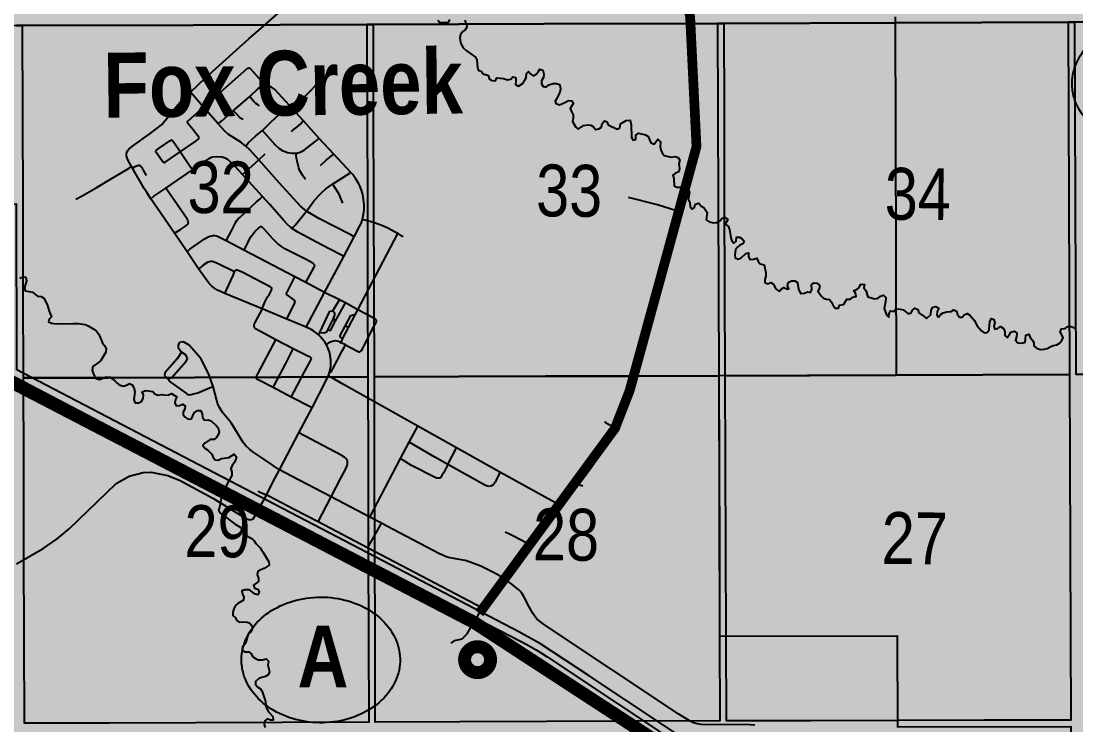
# Model space of a CAD drawing. Extents: x 513823 to 521440, y 6029490 to 6033352.
# Drawn here: x 518633 to 518795.4, y 6030094.5 to 6030203 of the extents above; entities that cross this region are included whole.
import ezdxf
from ezdxf.enums import TextEntityAlignment as Align

# ---------------------------------------------------------------- set-up
doc = ezdxf.new("R2010")
doc.units = 0
doc.header["$LTSCALE"] = 5
doc.linetypes.add('DASHED2', pattern=[9.525, 6.35, -3.175])
for name, color, linetype, true_color in [('4', 7, 'Continuous', 0x8c8c8c), ('ROUTE-MAP-BACKGROUND-H', 7, 'Continuous', 0xf0ebff), ('Sections', 7, 'Continuous', 0x13f661)]:
    doc.layers.add(name, color=color, linetype=linetype, true_color=true_color)
for name, color, linetype in [('8', 3, 'Continuous'), ('AS-TOWN-H', 254, 'Continuous'), ('CG-NOTES', 7, 'Continuous'), ('P-PROPOSED', 10, 'Continuous'), ('RoadSeg', 57, 'DASHED2'), ('ROUTE-MAP-HWY', 2, 'Continuous'), ('T-WATER', 160, 'Continuous'), ('Townships', 57, 'Continuous')]:
    doc.layers.add(name, color=color, linetype=linetype)
doc.styles.add('120', font='ARIALN.TTF', dxfattribs={"height": 13})
doc.styles.add('80', font='ARIALN.TTF', dxfattribs={"height": 10})
doc.styles.add('BOLD', font='ARIALNB.TTF')

# ---------------------------------------------------------------- blocks, each defined once
blk = doc.blocks.new('AA')
at = {"const_width": 4}
blk.add_lwpolyline([(-1, 0, 1), (1, 0, 1)], format="xyb", close=True, dxfattribs=at)
blk.add_circle((0, 0), 2)
blk = doc.blocks.new('Route_Letters')
h = blk.add_hatch(color=255)
h.dxf.hatch_style = 1
edge = h.paths.add_edge_path()
edge.add_ellipse((-0.12, 0.46), major_axis=(-11.97, 0), ratio=0.789318, start_angle=0, end_angle=360)
at = {"color": 5}
blk.add_open_spline([(-12.34, 0.46), (-12.34, -0.25), (-12.24, -0.97), (-11.72, -2.79), (-11.14, -3.88), (-9.56, -5.81), (-8.54, -6.66), (-6.22, -8.02), (-4.9, -8.54), (-2.12, -9.17), (-0.66, -9.3), (2.22, -9.13), (3.64, -8.84), (6.27, -7.89), (7.48, -7.22), (9.54, -5.6), (10.38, -4.64), (11.6, -2.54), (11.97, -1.4), (12.18, 0.91), (12.02, 2.08), (11.2, 4.3), (10.54, 5.35), (8.8, 7.2), (7.72, 7.99), (5.29, 9.24), (3.93, 9.68), (1.11, 10.18), (-0.35, 10.23), (-3.22, 9.91), (-4.61, 9.55), (-7.16, 8.47), (-8.32, 7.75), (-10.24, 6.02), (-11, 5.02), (-12.05, 2.86), (-12.32, 1.7), (-12.34, 0.52), (-12.34, 0.49), (-12.34, 0.46)], degree=3, knots=[0, 0, 0, 0, 0.219529, 0.219529, 0.575727, 0.575727, 0.931924, 0.931924, 1.288121, 1.288121, 1.644318, 1.644318, 2.000515, 2.000515, 2.356712, 2.356712, 2.712909, 2.712909, 3.069107, 3.069107, 3.425304, 3.425304, 3.781501, 3.781501, 4.137698, 4.137698, 4.493895, 4.493895, 4.850092, 4.850092, 5.20629, 5.20629, 5.562487, 5.562487, 5.918684, 5.918684, 6.274881, 6.274881, 6.283185, 6.283185, 6.283185, 6.283185], dxfattribs=at)
at = {"color": 14, "style": 'BOLD'}
blk.add_attdef('A', text='', height=9.5, dxfattribs=at).set_placement((0.22, 0.98), align=Align.MIDDLE)

msp = doc.modelspace()

# ---------------------------------------------------------------- hatches: boundary and pattern name
at = {"layer": 'AS-TOWN-H'}
h = msp.add_hatch(color=50, dxfattribs=at)
h.dxf.hatch_style = 1
h.paths.add_polyline_path([(518610.249, 6030229.909), (518719.142, 6030230.223), (518719.09, 6030256.981), (518745.952, 6030257.101), (518746.126, 6030203.655), (518767.587, 6030203.628), (518767.771, 6030148.39), (518740.429, 6030148.306), (518740.572, 6030108.145), (518767.918, 6030108.245), (518767.969, 6030094.177), (518794.658, 6030094.239), (518794.798, 6030054.07), (518794.801, 6030052.693), (518720.491, 6030102.076), (518713.012, 6030107), (518709.629, 6030108.855), (518703.935, 6030111.828), (518633.344, 6030148.706), (518632.338, 6030149.231), (518632.31, 6030174.738), (518605.637, 6030174.653), (518605.574, 6030202.189), (518610.314, 6030202.2)])
at = {"layer": 'ROUTE-MAP-BACKGROUND-H'}
h = msp.add_hatch(color=256, dxfattribs=at)
h.dxf.hatch_style = 1
h.paths.add_polyline_path([(519556.633, 6029881.078), (518576.608, 6029875.664), (518575.923, 6030199.848), (518525.91, 6030199.804), (518524.729, 6030852.267), (519506.704, 6030857.03), (519512.062, 6030209.867), (519553.826, 6030210.196)])

# ---------------------------------------------------------------- linework, layer by layer
at = {"layer": '4', "flags": 128}
msp.add_lwpolyline([(518767.587, 6030203.628), (518767.771, 6030148.39), (518740.429, 6030148.306), (518740.572, 6030108.145), (518767.918, 6030108.245), (518767.969, 6030094.177), (518794.658, 6030094.239), (518794.798, 6030054.07), (518794.801, 6030052.693), (518720.491, 6030102.076), (518713.012, 6030107), (518709.629, 6030108.855), (518703.935, 6030111.828), (518633.344, 6030148.706), (518632.338, 6030149.231), (518632.31, 6030174.738), (518605.637, 6030174.653), (518605.574, 6030202.189), (518610.314, 6030202.2), (518610.249, 6030229.909)], dxfattribs=at)
at = {"layer": 'P-PROPOSED', "color": 90, "const_width": 1.499, "flags": 128}
msp.add_lwpolyline([(518841.825, 6030219.727), (518840.908, 6030220.5), (518826.184, 6030202.953), (518824.114, 6030204.096), (518823.249, 6030204.116), (518814.145, 6030207.022), (518809.819, 6030207.441), (518802.973, 6030206.731), (518790.169, 6030212.461), (518783.074, 6030213.536), (518780.842, 6030215.056), (518779.16, 6030217.126), (518778.216, 6030219.662), (518777.698, 6030222.96), (518777.667, 6030227.456), (518776.695, 6030230.528), (518775.03, 6030233.451), (518731.267, 6030227.752), (518736.031, 6030203.57), (518737.008, 6030183.617), (518726.724, 6030146.042), (518724.461, 6030140.211), (518703.567, 6030111.692)], dxfattribs=at)
at = {"layer": 'RoadSeg'}
for p, q in [((518669.922, 6030201.808), (518677.197, 6030208.273)), ((518661.119, 6030189.708), (518659.089, 6030192.039)), ((518665.675, 6030189.126), (518668.208, 6030191.363)), ((518663.365, 6030187.135), (518661.119, 6030189.708)), ((518676.464, 6030187.638), (518674.36, 6030189.956)), ((518678.922, 6030184.878), (518676.464, 6030187.638)), ((518681.183, 6030182.466), (518678.922, 6030184.878)), ((518733.938, 6030173.708), (518736.569, 6030183.732)), ((518737.468, 6030183.432), (518736.569, 6030183.732)), ((518667.09, 6030179.314), (518669.594, 6030181.59)), ((518669.594, 6030181.59), (518670.607, 6030182.521)), ((518683.767, 6030179.656), (518681.183, 6030182.466)), ((518650.156, 6030180.286), (518650.003, 6030180.561)), ((518655.297, 6030177.231), (518659.388, 6030180.068)), ((518670.195, 6030175.924), (518667.09, 6030179.314)), ((518680.951, 6030177.857), (518683.767, 6030179.656)), ((518575.965, 6030176.241), (518669.473, 6030127.379)), ((518652.979, 6030175.586), (518652.368, 6030176.556)), ((518656.619, 6030170.279), (518652.979, 6030175.586)), ((518658.583, 6030167.394), (518656.619, 6030170.279)), ((518684.864, 6030158.47), (518691.009, 6030170.214)), ((518667.308, 6030167.648), (518664.601, 6030169.077)), ((518682.703, 6030166.673), (518684.286, 6030169.698)), ((518660.341, 6030164.8), (518658.583, 6030167.394)), ((518675.18, 6030163.542), (518667.308, 6030167.648)), ((518679.739, 6030161.114), (518682.703, 6030166.673)), ((518673.801, 6030160.889), (518675.18, 6030163.542)), ((518676.831, 6030162.653), (518675.18, 6030163.542)), ((518679.739, 6030161.114), (518676.831, 6030162.653)), ((518670.144, 6030158.644), (518664.4, 6030160.967)), ((518682.027, 6030160.015), (518679.739, 6030161.114)), ((518673.95, 6030157.041), (518675.199, 6030159.657)), ((518681.027, 6030158.291), (518682.027, 6030160.015)), ((518681.393, 6030156.66), (518682.964, 6030159.533)), ((518682.964, 6030159.533), (518682.027, 6030160.015)), ((518684.864, 6030158.47), (518682.964, 6030159.533)), ((518673.95, 6030157.041), (518670.144, 6030158.644)), ((518683.422, 6030155.72), (518684.511, 6030157.781)), ((518684.511, 6030157.781), (518684.864, 6030158.47)), ((518676.924, 6030155.774), (518673.95, 6030157.041)), ((518680.254, 6030155.374), (518681.093, 6030157.126)), ((518681.393, 6030156.66), (518681.093, 6030157.126)), ((518682.52, 6030154.004), (518683.422, 6030155.72)), ((518683.422, 6030155.72), (518682.925, 6030155.96)), ((518678.768, 6030154.661), (518679.029, 6030154.995)), ((518674.925, 6030152.473), (518672.248, 6030153.855)), ((518682.953, 6030153.055), (518682.318, 6030153.402)), ((518680.35, 6030148.36), (518680.498, 6030148.813)), ((518674.594, 6030145.027), (518671.816, 6030146.497)), ((518677.808, 6030143.376), (518674.594, 6030145.027)), ((518675.795, 6030139.532), (518677.808, 6030143.376)), ((518672.811, 6030133.828), (518675.795, 6030139.532)), ((518692.781, 6030138.068), (518694.12, 6030140.528)), ((518700.036, 6030137.2), (518694.12, 6030140.528)), ((518691.443, 6030135.543), (518692.781, 6030138.068)), ((518698.712, 6030134.65), (518700.036, 6030137.2)), ((518706.75, 6030133.471), (518700.036, 6030137.2)), ((518672.811, 6030133.828), (518670.365, 6030135.441)), ((518686.732, 6030126.504), (518691.443, 6030135.543)), ((518716.236, 6030128.2), (518706.75, 6030133.471)), ((518670.483, 6030129.324), (518670.78, 6030129.901)), ((518678.75, 6030125.781), (518680.75, 6030129.629)), ((518686.732, 6030126.504), (518680.75, 6030129.629)), ((518669.473, 6030127.379), (518669.873, 6030128.294)), ((518669.873, 6030128.294), (518703.154, 6030110.902)), ((518711.469, 6030122.051), (518716.236, 6030128.2)), ((518688.49, 6030125.581), (518686.732, 6030126.504)), ((518686.365, 6030121.78), (518678.75, 6030125.781)), ((518704.031, 6030112.479), (518686.365, 6030121.78)), ((518710.137, 6030120.349), (518711.469, 6030122.051)), ((518707.476, 6030116.953), (518710.137, 6030120.349)), ((518703.154, 6030110.902), (518703.703, 6030111.951)), ((518703.703, 6030111.951), (518704.031, 6030112.479)), ((518702.306, 6030109.623), (518703.154, 6030110.902)), ((518701.705, 6030108.543), (518702.306, 6030109.623))]:
    msp.add_line(p, q, dxfattribs=at)
for points in [[(518659.089, 6030192.039), (518661.391, 6030194.224), (518666.115, 6030198.479), (518668.122, 6030200.288), (518669.922, 6030201.808)], [(518661.119, 6030189.708), (518667.769, 6030195.587), (518667.941, 6030195.689), (518668.089, 6030195.726)], [(518670.49, 6030193.293), (518670.048, 6030193.708), (518668.423, 6030195.484), (518668.21, 6030195.7), (518668.089, 6030195.726)], [(518668.208, 6030191.363), (518669.587, 6030192.614), (518669.965, 6030192.904), (518670.113, 6030192.992), (518670.338, 6030193.128), (518670.49, 6030193.293)], [(518674.36, 6030189.956), (518672.09, 6030192.412), (518671.568, 6030192.789), (518671.038, 6030193.015), (518670.819, 6030193.11), (518670.49, 6030193.293)], [(518674.36, 6030189.956), (518674.774, 6030190.207), (518675.393, 6030190.455), (518675.805, 6030190.622), (518675.991, 6030190.732), (518676.464, 6030191.137), (518677.128, 6030191.746), (518677.614, 6030192.25), (518678.266, 6030192.977), (518678.53, 6030193.186), (518679.305, 6030193.658), (518679.811, 6030194.042)], [(518650.003, 6030180.561), (518649.454, 6030181.578), (518649.326, 6030181.887), (518649.256, 6030182.18), (518649.245, 6030182.462), (518649.3, 6030182.741), (518649.425, 6030183.005), (518649.612, 6030183.245), (518650.143, 6030183.675), (518652.864, 6030185.622), (518653.982, 6030186.447), (518654.619, 6030187), (518655.454, 6030187.962), (518656.254, 6030189.032), (518657.503, 6030190.466), (518658.179, 6030191.157), (518659.089, 6030192.039)], [(518669.724, 6030189.932), (518669.387, 6030190.101), (518669.167, 6030190.241), (518668.779, 6030190.623), (518668.478, 6030190.985), (518668.208, 6030191.363)], [(518658.613, 6030187.406), (518658.659, 6030187.534), (518661.119, 6030189.708)], [(518670.174, 6030186.102), (518671.529, 6030187.465), (518672.784, 6030188.621), (518673.915, 6030189.585), (518674.36, 6030189.956)], [(518663.365, 6030187.135), (518663.918, 6030187.59), (518665.675, 6030189.126)], [(518667.219, 6030187.818), (518666.959, 6030187.926), (518666.836, 6030188), (518666.654, 6030188.157), (518666.116, 6030188.731), (518665.912, 6030188.933), (518665.675, 6030189.126)], [(518660.416, 6030184.982), (518660.383, 6030185.078), (518659.487, 6030186.204), (518658.731, 6030187.153), (518658.646, 6030187.28), (518658.613, 6030187.406)], [(518667.632, 6030183.693), (518666.867, 6030184.309), (518665.595, 6030185.06), (518664.956, 6030185.501), (518664.392, 6030186.026), (518663.365, 6030187.135)], [(518674.687, 6030185.914), (518674.738, 6030186.05), (518674.857, 6030186.17), (518675.487, 6030186.639), (518675.771, 6030186.881), (518676.066, 6030187.158), (518676.464, 6030187.638)], [(518657.507, 6030182.829), (518659.895, 6030184.48), (518660.191, 6030184.688), (518660.312, 6030184.788), (518660.395, 6030184.884), (518660.416, 6030184.982)], [(518667.632, 6030183.693), (518667.883, 6030184.07), (518668.04, 6030184.25), (518668.471, 6030184.668), (518669.172, 6030185.291), (518670.174, 6030186.102)], [(518675.406, 6030182.581), (518674.741, 6030182.549), (518674.046, 6030182.654), (518673.363, 6030182.917), (518672.78, 6030183.296), (518672.134, 6030183.896), (518670.174, 6030186.102)], [(518675.406, 6030182.581), (518675.617, 6030182.641), (518676.023, 6030182.766), (518676.306, 6030182.908), (518676.585, 6030183.079), (518677.107, 6030183.462), (518678.922, 6030184.878)], [(518653.762, 6030182.896), (518653.794, 6030182.989), (518653.828, 6030183.038), (518654.102, 6030183.256), (518654.441, 6030183.499), (518655.906, 6030184.521), (518656.142, 6030184.639)], [(518657.507, 6030182.829), (518656.531, 6030184.255), (518656.322, 6030184.53), (518656.237, 6030184.608), (518656.142, 6030184.639)], [(518669.594, 6030181.59), (518668.744, 6030182.557), (518668.22, 6030183.118), (518667.632, 6030183.693)], [(518654.968, 6030181.162), (518654.861, 6030181.215), (518654.76, 6030181.316), (518653.839, 6030182.65), (518653.771, 6030182.778), (518653.762, 6030182.896)], [(518654.968, 6030181.162), (518655.082, 6030181.171), (518655.2, 6030181.234), (518657.507, 6030182.829)], [(518659.388, 6030180.068), (518658.965, 6030180.672), (518657.507, 6030182.829)], [(518659.388, 6030180.068), (518661.955, 6030181.805), (518662.216, 6030181.935), (518662.486, 6030182.03), (518663.075, 6030182.112), (518663.689, 6030182.054)], [(518667.09, 6030179.314), (518665.907, 6030180.597), (518665.42, 6030181.127), (518664.907, 6030181.578), (518664.419, 6030181.86), (518663.961, 6030182.002), (518663.689, 6030182.054)], [(518676.935, 6030173.669), (518676.339, 6030174.175), (518676.056, 6030174.463), (518674.955, 6030175.638), (518672.802, 6030177.984), (518669.594, 6030181.59)], [(518676.822, 6030178.565), (518676.317, 6030179.222), (518676.019, 6030179.723), (518675.884, 6030180.015), (518675.774, 6030180.33), (518675.598, 6030180.967), (518675.486, 6030181.562), (518675.39, 6030182.237), (518675.406, 6030182.581)], [(518679.104, 6030180.706), (518679.999, 6030181.514), (518680.752, 6030182.133), (518681.183, 6030182.466)], [(518641.444, 6030175.51), (518642.407, 6030176.043), (518644.558, 6030177.269), (518646.527, 6030178.446), (518647.892, 6030179.259), (518649.637, 6030180.307), (518650.003, 6030180.561)], [(518650.156, 6030180.286), (518650.566, 6030180.532), (518650.915, 6030180.689), (518651.074, 6030180.745), (518651.217, 6030180.747), (518651.347, 6030180.691)], [(518652.368, 6030176.556), (518651.973, 6030177.183), (518650.156, 6030180.286)], [(518651.347, 6030180.691), (518651.349, 6030180.69), (518651.466, 6030180.576), (518651.577, 6030180.414), (518651.827, 6030180.012), (518652.274, 6030179.172)], [(518685.434, 6030176.92), (518685.169, 6030177.57), (518685.008, 6030177.874), (518684.842, 6030178.166), (518684.508, 6030178.707), (518684.069, 6030179.328), (518683.767, 6030179.656)], [(518575.963, 6030177.388), (518653.929, 6030136.679), (518669.873, 6030128.294)], [(518652.979, 6030175.586), (518653.438, 6030175.959), (518655.297, 6030177.231)], [(518658.771, 6030171.955), (518658.683, 6030172.177), (518658.607, 6030172.386), (518657.489, 6030174.012), (518655.297, 6030177.231)], [(518676.935, 6030173.669), (518678.047, 6030175.137), (518678.782, 6030176.023), (518679.35, 6030176.59), (518679.958, 6030177.106), (518680.951, 6030177.857)], [(518682.559, 6030174.906), (518682.275, 6030175.543), (518682.091, 6030176.037), (518681.966, 6030176.288), (518681.106, 6030177.619), (518680.951, 6030177.857)], [(518685.573, 6030172.371), (518685.789, 6030173.521), (518685.835, 6030173.913), (518685.852, 6030174.305), (518685.845, 6030174.704), (518685.757, 6030175.491), (518685.618, 6030176.228), (518685.434, 6030176.92)], [(518664.601, 6030169.077), (518665.39, 6030170.654), (518666.088, 6030171.967), (518666.247, 6030172.22), (518666.451, 6030172.468), (518666.676, 6030172.72), (518668.521, 6030174.451), (518669.202, 6030175.069), (518669.807, 6030175.578), (518670.195, 6030175.924)], [(518674.667, 6030171.045), (518673.999, 6030171.657), (518673.472, 6030172.228), (518671.266, 6030174.76), (518670.195, 6030175.924)], [(518733.938, 6030173.708), (518731.008, 6030174.674), (518726.513, 6030175.773)], [(518674.667, 6030171.045), (518674.927, 6030171.205), (518675.226, 6030171.538), (518676.684, 6030173.341), (518676.935, 6030173.669)], [(518684.286, 6030169.698), (518683.765, 6030170.006), (518678.838, 6030172.543), (518676.935, 6030173.669)], [(518724.461, 6030140.211), (518725.294, 6030142.076), (518726.036, 6030143.989), (518726.724, 6030146.042), (518729.534, 6030156.604), (518733.938, 6030173.708)], [(518656.619, 6030170.279), (518657.554, 6030170.839), (518658.154, 6030171.25), (518658.558, 6030171.543), (518658.727, 6030171.744), (518658.771, 6030171.955)], [(518684.286, 6030169.698), (518685.192, 6030171.422), (518685.358, 6030171.753), (518685.49, 6030172.075), (518685.573, 6030172.371)], [(518691.009, 6030170.214), (518690.605, 6030170.442), (518689.372, 6030171.106), (518688.572, 6030171.475), (518687.122, 6030171.958), (518685.951, 6030172.286), (518685.695, 6030172.329), (518685.573, 6030172.371)], [(518667.308, 6030167.648), (518667.667, 6030168.287), (518667.926, 6030168.808), (518668.353, 6030169.661), (518668.516, 6030169.915), (518668.899, 6030170.408), (518669.107, 6030170.642), (518669.543, 6030171.033), (518669.833, 6030171.265)], [(518678.204, 6030165.412), (518677.942, 6030165.64), (518676.803, 6030166.253), (518673.74, 6030167.833), (518673.113, 6030168.215), (518672.825, 6030168.425), (518672.53, 6030168.66), (518671.703, 6030169.482), (518670.554, 6030170.809), (518670.194, 6030171.14), (518670.058, 6030171.242), (518669.941, 6030171.283), (518669.833, 6030171.265)], [(518682.703, 6030166.673), (518682.234, 6030166.943), (518679.251, 6030168.502), (518675.646, 6030170.448), (518674.667, 6030171.045)], [(518691.009, 6030170.214), (518691.348, 6030170.03), (518691.818, 6030169.781)], [(518658.583, 6030167.394), (518658.826, 6030167.658), (518658.969, 6030167.818), (518661.353, 6030169.444), (518661.9, 6030169.751), (518662.152, 6030169.843), (518662.392, 6030169.893), (518662.62, 6030169.904)], [(518664.601, 6030169.077), (518663.357, 6030169.709), (518663.095, 6030169.812), (518662.842, 6030169.881), (518662.62, 6030169.904)], [(518665.865, 6030164.33), (518663.345, 6030165.563), (518662.748, 6030165.823), (518662.479, 6030165.897), (518662.221, 6030165.915), (518661.974, 6030165.877), (518661.743, 6030165.787), (518661.033, 6030165.326), (518660.672, 6030165.059), (518660.341, 6030164.8)], [(518676.831, 6030162.653), (518678.148, 6030165.046), (518678.215, 6030165.244), (518678.204, 6030165.412)], [(518664.4, 6030160.967), (518663.264, 6030161.494), (518662.812, 6030161.782), (518662.387, 6030162.125), (518661.987, 6030162.528), (518661.635, 6030162.958), (518660.341, 6030164.8)], [(518664.4, 6030160.967), (518665.627, 6030163.676), (518665.865, 6030164.33)], [(518665.865, 6030164.33), (518665.885, 6030164.389), (518665.904, 6030164.434), (518665.929, 6030164.474), (518665.979, 6030164.528), (518666.06, 6030164.574)], [(518671.606, 6030161.778), (518671.512, 6030161.903), (518671.347, 6030162.015), (518669.011, 6030163.239), (518667.17, 6030164.195), (518666.458, 6030164.542), (518666.273, 6030164.589), (518666.146, 6030164.593), (518666.06, 6030164.574)], [(518670.144, 6030158.644), (518670.43, 6030159.384), (518670.549, 6030159.635), (518670.962, 6030160.45), (518671.257, 6030160.894), (518671.59, 6030161.477), (518671.64, 6030161.631), (518671.606, 6030161.778)], [(518675.199, 6030159.657), (518675.099, 6030159.956), (518673.801, 6030160.889)], [(518676.924, 6030155.774), (518679.156, 6030160.072), (518679.739, 6030161.114)], [(518668.882, 6030155.889), (518668.887, 6030156.083), (518668.948, 6030156.283), (518669.045, 6030156.503), (518669.504, 6030157.387), (518670.012, 6030158.334), (518670.144, 6030158.644)], [(518679.029, 6030154.995), (518680.561, 6030158.258), (518681.027, 6030158.291)], [(518681.093, 6030157.126), (518681.393, 6030157.792), (518681.027, 6030158.291)], [(518682.925, 6030155.96), (518683.79, 6030157.592), (518684.511, 6030157.781)], [(518687.719, 6030156.862), (518687.619, 6030156.982), (518687.222, 6030157.217), (518684.864, 6030158.47)], [(518672.248, 6030153.855), (518669.887, 6030155.108), (518669.103, 6030155.549), (518668.951, 6030155.706), (518668.882, 6030155.889)], [(518678.768, 6030154.661), (518678.441, 6030154.936), (518678.077, 6030155.181), (518677.683, 6030155.409), (518676.924, 6030155.774)], [(518680.254, 6030155.374), (518680.627, 6030155.294), (518681.393, 6030156.66)], [(518682.52, 6030154.004), (518682.126, 6030154.296), (518682.159, 6030154.495), (518682.925, 6030155.96)], [(518685.305, 6030152.072), (518685.43, 6030152.214), (518685.556, 6030152.431), (518685.848, 6030152.979), (518687.291, 6030155.81), (518687.692, 6030156.536), (518687.741, 6030156.707), (518687.719, 6030156.862)], [(518680.021, 6030153.097), (518679.816, 6030153.431), (518679.588, 6030153.75), (518679.338, 6030154.061), (518679.065, 6030154.365), (518678.768, 6030154.661)], [(518679.029, 6030154.995), (518679.654, 6030154.899), (518680.014, 6030155.063), (518680.254, 6030155.374)], [(518682.318, 6030153.402), (518682.354, 6030153.558), (518682.396, 6030153.693), (518682.474, 6030153.9), (518682.52, 6030154.004)], [(518662.591, 6030146.643), (518661.88, 6030148.635), (518660.681, 6030150.966), (518658.883, 6030152.997), (518658.017, 6030153.53), (518657.418, 6030153.429), (518657.218, 6030153.097), (518657.218, 6030152.664), (518657.718, 6030151.964)], [(518669.249, 6030147.854), (518669.255, 6030148.18), (518669.464, 6030148.607), (518672.248, 6030153.855)], [(518671.816, 6030146.497), (518672.014, 6030146.902), (518673.721, 6030150.093), (518674.925, 6030152.473)], [(518677.703, 6030150.923), (518677.637, 6030151.049), (518677.501, 6030151.148), (518677.083, 6030151.359), (518674.925, 6030152.473)], [(518680.021, 6030153.097), (518680.378, 6030153.385), (518680.477, 6030153.459), (518680.645, 6030153.538), (518681.091, 6030153.708), (518681.406, 6030153.735), (518681.638, 6030153.704), (518681.858, 6030153.629), (518682.052, 6030153.54), (518682.318, 6030153.402)], [(518680.498, 6030148.813), (518680.61, 6030149.272), (518680.683, 6030149.733), (518680.715, 6030150.194), (518680.702, 6030150.653), (518680.652, 6030151.107), (518680.481, 6030151.972), (518680.356, 6030152.369), (518680.202, 6030152.745), (518680.021, 6030153.097)], [(518680.498, 6030148.813), (518680.81, 6030148.956), (518681.087, 6030149.497), (518681.682, 6030150.634), (518682.457, 6030152.149), (518682.813, 6030152.767), (518682.953, 6030153.055)], [(518682.953, 6030153.055), (518684.708, 6030152.122), (518685.016, 6030151.996), (518685.164, 6030152.004), (518685.305, 6030152.072)], [(518657.718, 6030151.964), (518657.051, 6030150.932), (518655.154, 6030148.734), (518655.087, 6030148.335), (518655.487, 6030147.869), (518655.655, 6030147.857)], [(518655.655, 6030147.857), (518656.152, 6030147.968), (518658.45, 6030150.533), (518658.65, 6030150.932), (518658.417, 6030151.498), (518657.718, 6030151.964)], [(518674.594, 6030145.027), (518675.05, 6030145.863), (518676.642, 6030148.903), (518677.591, 6030150.597), (518677.703, 6030150.923)], [(518655.655, 6030147.857), (518655.804, 6030147.476), (518658.5, 6030145.582), (518658.606, 6030145.481), (518658.934, 6030145.387), (518659.212, 6030145.408), (518660.208, 6030145.686), (518662.029, 6030146.435), (518662.591, 6030146.643)], [(518671.816, 6030146.497), (518669.639, 6030147.603), (518669.374, 6030147.724), (518669.249, 6030147.854)], [(518677.808, 6030143.376), (518679.957, 6030147.475), (518680.35, 6030148.36)], [(518694.12, 6030140.528), (518682.655, 6030146.983), (518680.794, 6030148.043), (518680.35, 6030148.36)], [(518670.365, 6030135.441), (518668.841, 6030136.46), (518668.207, 6030136.947), (518667.618, 6030137.521), (518667.208, 6030138.012), (518665.776, 6030140.376), (518665.341, 6030141.029), (518664.083, 6030142.584), (518663.795, 6030142.983), (518663.549, 6030143.394), (518663.354, 6030143.816), (518663.204, 6030144.257), (518663.083, 6030144.693), (518662.591, 6030146.643)], [(518724.461, 6030140.211), (518723.016, 6030141.043), (518722.983, 6030141.275)], [(518683.278, 6030135.098), (518683.197, 6030135.308), (518683.052, 6030135.509), (518682.842, 6030135.689), (518682.292, 6030136.048), (518675.795, 6030139.532)], [(518718.865, 6030131.575), (518719.347, 6030132.192), (518720.951, 6030134.392), (518721.712, 6030135.51), (518722.813, 6030137.206), (518723.817, 6030138.925), (518724.461, 6030140.211)], [(518698.712, 6030134.65), (518696.704, 6030135.782), (518692.781, 6030138.068)], [(518680.75, 6030129.629), (518682.314, 6030132.618), (518683.001, 6030133.983), (518683.211, 6030134.463), (518683.279, 6030134.67), (518683.278, 6030135.098)], [(518697.418, 6030132.517), (518697.224, 6030132.497), (518696.996, 6030132.538), (518696.746, 6030132.635), (518693.144, 6030134.468), (518691.722, 6030135.34), (518691.443, 6030135.543)], [(518698.712, 6030134.65), (518698.091, 6030133.392), (518697.819, 6030132.91), (518697.578, 6030132.594), (518697.418, 6030132.517)], [(518705.318, 6030131.278), (518705.065, 6030131.252), (518704.808, 6030131.289), (518704.543, 6030131.377), (518698.712, 6030134.65)], [(518591.12, 6030095.356), (518636.406, 6030121.696), (518638.571, 6030123.161), (518640.435, 6030124.726), (518647.628, 6030131.685), (518649.626, 6030132.818), (518651.824, 6030133.384), (518653.022, 6030133.45), (518655.586, 6030132.951), (518657.484, 6030132.152), (518662.546, 6030129.454), (518667.707, 6030126.258), (518668.273, 6030126.125), (518668.739, 6030126.258), (518669.473, 6030127.379)], [(518670.78, 6030129.901), (518671.848, 6030131.994), (518672.811, 6030133.828)], [(518680.75, 6030129.629), (518677.015, 6030131.621), (518675.607, 6030132.337), (518672.811, 6030133.828)], [(518706.75, 6030133.471), (518706.625, 6030133.181), (518706.156, 6030132.209), (518706.034, 6030131.963), (518705.9, 6030131.738), (518705.739, 6030131.543), (518705.551, 6030131.38), (518705.318, 6030131.278)], [(518716.236, 6030128.2), (518718.189, 6030130.691), (518718.865, 6030131.575)], [(518719.52, 6030131.286), (518719.021, 6030131.419), (518718.865, 6030131.575)], [(518670.78, 6030129.901), (518670.431, 6030130.038), (518670.005, 6030130.225), (518669.796, 6030130.331), (518669.503, 6030130.514)], [(518678.75, 6030125.781), (518675.067, 6030127.696), (518671.154, 6030129.728), (518670.78, 6030129.901)], [(518669.873, 6030128.294), (518670.286, 6030128.971), (518670.483, 6030129.324)], [(518669.473, 6030127.379), (518676.75, 6030123.538), (518677.91, 6030122.919), (518678.846, 6030122.415), (518679.844, 6030121.871), (518680.938, 6030121.275), (518702.306, 6030109.623)], [(518686.365, 6030121.78), (518686.561, 6030122.087), (518687.439, 6030123.631), (518688.384, 6030125.405), (518688.49, 6030125.581)], [(518707.476, 6030116.953), (518707.158, 6030117.181), (518706.783, 6030117.416), (518705.773, 6030117.971), (518703.803, 6030118.982), (518702.177, 6030119.587), (518701.362, 6030119.827), (518699.634, 6030120.121), (518698.843, 6030120.285), (518698.481, 6030120.405), (518698.136, 6030120.543), (518697.452, 6030120.882), (518689.341, 6030125.148), (518688.49, 6030125.581)], [(518711.469, 6030122.051), (518711.273, 6030122.254), (518711.162, 6030122.356), (518711.006, 6030122.464), (518710.804, 6030122.578), (518708.909, 6030123.521), (518708.219, 6030123.896), (518707.551, 6030124.183)], [(518704.031, 6030112.479), (518706.007, 6030115.07), (518707.476, 6030116.953)], [(518745.967, 6030094.47), (518744.554, 6030094.545), (518738.344, 6030094.518), (518737.716, 6030094.556), (518737.124, 6030094.653), (518736.56, 6030094.822), (518736.019, 6030095.074), (518734.31, 6030096.169), (518713.587, 6030109.928), (518712.764, 6030110.544), (518712.385, 6030110.906), (518712.04, 6030111.323), (518711.737, 6030111.79), (518711.196, 6030112.814), (518710.441, 6030114.297), (518710.186, 6030114.702), (518709.916, 6030115.035), (518709.65, 6030115.298), (518709.184, 6030115.684), (518708.557, 6030116.167), (518707.476, 6030116.953)], [(518703.154, 6030110.902), (518709.898, 6030107.376), (518710.772, 6030106.916), (518711.592, 6030106.468), (518712.323, 6030106.04), (518713.145, 6030105.533), (518713.994, 6030104.985), (518781.681, 6030060.076)], [(518699.208, 6030107.078), (518699.807, 6030107.477), (518700.939, 6030107.777), (518701.705, 6030108.543)], [(518702.306, 6030109.623), (518708.275, 6030106.338), (518709.107, 6030105.871), (518709.93, 6030105.406), (518710.754, 6030104.935), (518711.487, 6030104.506), (518712.275, 6030104.035), (518713.066, 6030103.553), (518714.018, 6030102.965), (518714.994, 6030102.362), (518716.038, 6030101.712), (518717.062, 6030101.06), (518731.776, 6030091.297)]]:
    msp.add_lwpolyline(points, dxfattribs=at)
at = {"layer": 'ROUTE-MAP-HWY', "const_width": 1.998, "flags": 128}
msp.add_lwpolyline([(518575.965, 6030176.241), (518702.751, 6030110.295), (518822.466, 6030032.203), (519039.53, 6029919.051), (519088.642, 6029878.311)], dxfattribs=at)
at = {"layer": 'Sections', "color": 8}
for points in [[(518754.435, 6030148.349), (518741.435, 6030148.31), (518741.389, 6030161.697), (518741.343, 6030175.084), (518741.299, 6030188.852), (518741.256, 6030202.62), (518754.255, 6030202.661), (518767.59, 6030202.703), (518780.924, 6030202.746), (518794.259, 6030202.788), (518794.307, 6030189.02), (518794.356, 6030175.253), (518794.403, 6030161.864), (518794.45, 6030148.474), (518781.111, 6030148.432), (518767.771, 6030148.39)], [(518808.458, 6030148.519), (518795.454, 6030148.478), (518795.407, 6030161.867), (518795.36, 6030175.256), (518795.311, 6030189.024), (518795.263, 6030202.791), (518808.262, 6030202.832), (518821.596, 6030202.874), (518834.929, 6030202.916), (518848.263, 6030202.958), (518848.316, 6030189.19), (518848.37, 6030175.423), (518848.422, 6030162.034), (518848.474, 6030148.645), (518835.135, 6030148.603), (518821.797, 6030148.561)], [(518646.383, 6030148.004), (518633.38, 6030147.963), (518633.347, 6030161.352), (518633.314, 6030174.741), (518633.28, 6030188.509), (518633.246, 6030202.277), (518646.245, 6030202.318), (518659.579, 6030202.36), (518672.913, 6030202.403), (518686.247, 6030202.445), (518686.285, 6030188.677), (518686.324, 6030174.91), (518686.362, 6030161.521), (518686.4, 6030148.131), (518673.061, 6030148.089), (518659.721, 6030148.046)], [(518700.406, 6030148.176), (518687.404, 6030148.135), (518687.366, 6030161.524), (518687.328, 6030174.913), (518687.29, 6030188.68), (518687.251, 6030202.448), (518700.246, 6030202.489), (518713.577, 6030202.531), (518726.914, 6030202.574), (518740.252, 6030202.617), (518740.295, 6030188.849), (518740.339, 6030175.081), (518740.384, 6030161.694), (518740.429, 6030148.306), (518727.087, 6030148.263), (518713.744, 6030148.219)], [(518646.522, 6030094.782), (518633.511, 6030094.741), (518633.479, 6030107.795), (518633.446, 6030121.185), (518633.413, 6030134.574), (518633.38, 6030147.963), (518646.383, 6030148.004), (518659.721, 6030148.046), (518673.061, 6030148.089), (518686.4, 6030148.131), (518686.437, 6030134.742), (518686.475, 6030121.353), (518686.513, 6030107.964), (518686.549, 6030094.909), (518673.209, 6030094.867), (518659.869, 6030094.825)], [(518700.565, 6030094.954), (518687.554, 6030094.913), (518687.517, 6030107.967), (518687.479, 6030121.356), (518687.441, 6030134.745), (518687.404, 6030148.135), (518700.406, 6030148.176), (518713.744, 6030148.219), (518727.087, 6030148.263), (518740.429, 6030148.306), (518740.48, 6030134.917), (518740.532, 6030121.528), (518740.572, 6030108.145), (518740.612, 6030095.097), (518727.262, 6030095.047), (518713.912, 6030094.996)], [(518754.622, 6030095.146), (518741.613, 6030095.111), (518741.575, 6030108.154), (518741.537, 6030121.531), (518741.486, 6030134.921), (518741.435, 6030148.31), (518754.435, 6030148.349), (518767.771, 6030148.39), (518781.111, 6030148.432), (518794.45, 6030148.474), (518794.497, 6030135.085), (518794.544, 6030121.696), (518794.6, 6030108.303), (518794.654, 6030095.245), (518781.31, 6030095.213), (518767.966, 6030095.181)]]:
    msp.add_lwpolyline(points, close=True, dxfattribs=at)
at = {"layer": 'T-WATER'}
for points in [[(518698.951, 6030203.198), (518698.772, 6030202.748), (518698.16, 6030202.684), (518697.481, 6030202.704), (518697.182, 6030203.069)], [(518701.571, 6030202.521), (518701.562, 6030202.607), (518701.392, 6030203.133)], [(518701.571, 6030202.521), (518701.626, 6030202.022), (518701.368, 6030201.612), (518700.956, 6030201.306), (518700.671, 6030200.892), (518700.565, 6030200.337), (518700.722, 6030199.518), (518701.056, 6030198.822), (518701.539, 6030198.424), (518702.993, 6030197.401), (518703.166, 6030196.998), (518703.27, 6030195.823), (518703.343, 6030195.601), (518703.43, 6030195.359), (518703.658, 6030195.304), (518703.838, 6030195.261), (518704.02, 6030194.964), (518704.096, 6030194.838), (518704.176, 6030194.816), (518705.003, 6030194.594), (518705.083, 6030194.07), (518705.55, 6030193.812), (518706.04, 6030193.747), (518706.28, 6030194.212), (518707.266, 6030194.107), (518707.917, 6030193.936), (518708.41, 6030193.996), (518708.743, 6030194.358), (518709.14, 6030194.272), (518709.183, 6030194.218), (518709.193, 6030193.699), (518709.144, 6030193.183), (518709.58, 6030192.935), (518710.301, 6030193.385), (518710.512, 6030193.836), (518710.795, 6030194.244), (518710.824, 6030194.88), (518711.161, 6030195.196), (518711.468, 6030194.814), (518711.884, 6030194.548), (518712.307, 6030194.785), (518712.641, 6030195.133), (518712.9, 6030195.572), (518713.352, 6030195.39), (518713.526, 6030194.773), (518713.46, 6030194.276), (518713.16, 6030193.781), (518713.123, 6030193.282), (518713.408, 6030192.901), (518713.561, 6030192.864), (518713.884, 6030192.786), (518714.282, 6030193.123), (518714.913, 6030193.331), (518715.46, 6030193.332), (518715.935, 6030193.198), (518715.987, 6030193.125), (518716.054, 6030192.48), (518715.971, 6030191.988), (518715.512, 6030191.04), (518715.223, 6030190.627), (518715.356, 6030190.256), (518715.911, 6030190.081), (518716.844, 6030190.468), (518717.301, 6030190.728), (518717.795, 6030190.692), (518718.077, 6030190.304), (518717.549, 6030189.497), (518717.745, 6030189.029), (518718.025, 6030188.526), (518718.017, 6030188.023), (518717.903, 6030187.499), (518718.417, 6030186.606), (518718.804, 6030186.334), (518719.601, 6030186.882), (518720.281, 6030186.997), (518720.756, 6030186.935), (518721.127, 6030186.654), (518721.48, 6030186.265), (518721.973, 6030186.36), (518722.375, 6030186.642), (518722.5, 6030187.203), (518722.819, 6030187.585), (518723.191, 6030187.424), (518723.407, 6030186.974), (518724.772, 6030186.317), (518725.223, 6030186.533), (518725.325, 6030187.121), (518726.188, 6030187.652), (518726.776, 6030187.679), (518726.956, 6030186.989), (518726.977, 6030185.076)], [(518726.977, 6030185.076), (518727.205, 6030184.609), (518727.664, 6030184.735), (518727.642, 6030185.398), (518728.095, 6030185.678), (518729.156, 6030185.443), (518729.566, 6030185.188), (518729.992, 6030184.207), (518730.467, 6030184.022), (518731.067, 6030184.765), (518731.409, 6030184.43), (518731.444, 6030184.259), (518731.428, 6030183.656), (518731.541, 6030183.113), (518731.732, 6030182.652), (518732.022, 6030182.248), (518733.111, 6030181.98), (518733.714, 6030182.079), (518734.189, 6030181.92), (518734.432, 6030181.512), (518734.31, 6030180.966), (518734.378, 6030180.239), (518734.272, 6030179.756), (518733.785, 6030179.54), (518733.379, 6030179.216), (518733.52, 6030178.724), (518733.595, 6030177.594), (518734.004, 6030177.351), (518734.716, 6030177.35), (518735.211, 6030177.279), (518735.706, 6030177.065), (518735.914, 6030176.542), (518735.731, 6030175.468), (518735.911, 6030175.091), (518735.96, 6030174.994), (518736.036, 6030174.39), (518736.319, 6030173.969), (518736.682, 6030174.22), (518736.815, 6030174.768), (518737.365, 6030174.881), (518737.674, 6030174.508), (518738.116, 6030174.254), (518738.651, 6030173.447), (518738.517, 6030172.347), (518738.953, 6030172.022), (518739.647, 6030171.886), (518740.145, 6030171.935), (518740.305, 6030172.03), (518740.578, 6030172.194), (518740.955, 6030172.591), (518741.308, 6030172.677), (518741.441, 6030172.709), (518741.809, 6030172.402), (518741.438, 6030171.645), (518741.873, 6030171.348), (518742.081, 6030170.865), (518742.28, 6030169.559), (518742.429, 6030169.083), (518742.761, 6030168.725), (518743.138, 6030169.031), (518743.183, 6030169.642), (518743.629, 6030169.684), (518744.045, 6030169.428), (518744.372, 6030169.05), (518744.129, 6030168.65), (518743.677, 6030168.434), (518743.32, 6030168.102), (518743.019, 6030167.719), (518742.913, 6030166.949), (518742.963, 6030166.465), (518743.433, 6030166.266), (518743.903, 6030166.456), (518744.584, 6030167.146), (518745.033, 6030167.25), (518745.023, 6030166.679), (518745.245, 6030166.232), (518745.781, 6030166.257), (518746.298, 6030166.408), (518746.527, 6030165.934), (518746.83, 6030165.537), (518747.428, 6030165.384), (518747.696, 6030164.164), (518747.695, 6030163.666), (518747.521, 6030163.162), (518747.531, 6030162.663), (518747.978, 6030162.448), (518748.443, 6030162.669), (518748.873, 6030162.44), (518749.078, 6030161.959), (518749.38, 6030161.582), (518749.763, 6030161.283)], [(518632.805, 6030163.328), (518633.252, 6030163.561), (518633.307, 6030163.555), (518633.749, 6030163.512), (518633.842, 6030162.912), (518633.529, 6030161.885), (518633.638, 6030161.399), (518634.756, 6030161.164), (518635.525, 6030160.566), (518636.116, 6030160.5), (518636.522, 6030160.241), (518637.012, 6030159.287), (518637.313, 6030158.246), (518637.688, 6030157.365), (518637.351, 6030157.028), (518637.245, 6030156.626), (518637.683, 6030156.389), (518638.406, 6030156.296), (518641.003, 6030156.363), (518641.793, 6030156.34), (518642.851, 6030156.194), (518643.359, 6030156.011), (518644.229, 6030155.499), (518644.606, 6030155.161), (518644.907, 6030154.773), (518645.149, 6030154.335), (518645.565, 6030153.348), (518645.87, 6030152.948), (518646.133, 6030152.458), (518646.041, 6030151.962), (518645.277, 6030150.671), (518644.916, 6030150.331), (518644.061, 6030149.737), (518643.945, 6030149.192), (518644.106, 6030148.697), (518644.329, 6030148.234), (518644.609, 6030147.821), (518645.14, 6030147.725), (518646.122, 6030148.125), (518646.677, 6030148.077), (518647.096, 6030147.82), (518647.476, 6030147.496), (518647.79, 6030147.138), (518648.234, 6030146.879), (518648.76, 6030146.722), (518649.242, 6030146.866), (518649.681, 6030147.11)], [(518749.763, 6030161.283), (518750.063, 6030161.648), (518750.466, 6030161.927), (518751.022, 6030161.669), (518751.228, 6030161.706), (518751.021, 6030162.18), (518751.116, 6030162.681), (518751.66, 6030162.951), (518752.155, 6030162.948), (518752.542, 6030162.655), (518752.642, 6030161.967), (518752.778, 6030161.487), (518753.02, 6030161.055), (518753.123, 6030161.001), (518753.644, 6030161.014), (518754.112, 6030161.225), (518754.553, 6030161.132), (518754.745, 6030161.618), (518754.729, 6030162.307), (518755.067, 6030162.649), (518755.527, 6030162.592), (518755.945, 6030162.29), (518755.97, 6030161.786), (518755.702, 6030161.354), (518756.211, 6030160.626), (518756.54, 6030160.242), (518757.023, 6030160.111), (518757.513, 6030160.059), (518757.812, 6030159.656), (518758.056, 6030159.135), (518758.346, 6030158.729), (518758.857, 6030158.713), (518759.019, 6030159.21), (518759.657, 6030159.267), (518759.688, 6030159.359), (518760.172, 6030160.101), (518760.738, 6030160.108), (518761.088, 6030160.431), (518761.62, 6030160.545), (518761.48, 6030161.04), (518761.226, 6030161.468), (518761.699, 6030161.59), (518762.055, 6030161.909), (518762.278, 6030162.355), (518762.358, 6030162.399), (518762.86, 6030162.373), (518762.773, 6030161.855), (518763.063, 6030161.46), (518763.392, 6030160.477), (518764.489, 6030160.179), (518764.982, 6030160.261), (518765.328, 6030160.586), (518765.781, 6030160.743), (518766.111, 6030160.401), (518766.154, 6030160.272), (518766.124, 6030159.692), (518765.905, 6030158.646), (518766.279, 6030157.699), (518766.634, 6030157.334), (518766.673, 6030157.883), (518766.898, 6030158.328), (518767.386, 6030158.224), (518767.676, 6030158.561), (518767.704, 6030158.573), (518767.788, 6030158.608), (518768.364, 6030158.591), (518768.847, 6030158.463), (518769.264, 6030158.169), (518769.615, 6030157.84), (518770.038, 6030157.993), (518770.278, 6030158.426), (518770.621, 6030158.743), (518771.077, 6030158.538), (518771.241, 6030157.99), (518772.05, 6030157.437), (518772.406, 6030157.112), (518773.088, 6030157.756), (518773.163, 6030158.395), (518773.381, 6030158.891), (518773.882, 6030159.003), (518774.302, 6030158.733), (518774.065, 6030158.197), (518773.999, 6030157.705), (518774.276, 6030157.36), (518774.564, 6030157.767), (518774.998, 6030158.016), (518775.575, 6030158.151), (518776.207, 6030158.188), (518776.623, 6030158.465), (518777.047, 6030158.261), (518777.199, 6030157.734)], [(518777.199, 6030157.734), (518777.488, 6030157.345), (518777.939, 6030157.338), (518778.242, 6030157.713), (518778.684, 6030157.9), (518779.112, 6030157.645), (518779.743, 6030156.862), (518780.237, 6030155.99), (518780.875, 6030155.241), (518781.288, 6030154.937), (518781.785, 6030154.997), (518782.074, 6030155.394), (518782.172, 6030156.649), (518782.41, 6030157.118), (518782.818, 6030156.987), (518782.942, 6030156.48), (518782.786, 6030155.972), (518782.941, 6030155.501), (518783.412, 6030155.611), (518783.826, 6030155.892), (518784.231, 6030155.645), (518784.483, 6030155.2), (518784.477, 6030154.533), (518784.839, 6030154.208), (518785.166, 6030154.556), (518785.435, 6030155.017), (518785.901, 6030155.198), (518786.285, 6030154.917), (518786.322, 6030154.822), (518786.266, 6030154.307), (518786.106, 6030153.808), (518786.488, 6030153.376), (518787.094, 6030153.326), (518787.608, 6030153.461), (518787.691, 6030153.968), (518787.701, 6030154.569), (518788.16, 6030154.693), (518788.399, 6030154.213), (518788.707, 6030153.856), (518788.947, 6030153.418), (518788.953, 6030152.896), (518789.358, 6030152.565), (518789.959, 6030152.367), (518790.536, 6030152.384), (518791.022, 6030152.501), (518791.465, 6030152.771), (518791.927, 6030152.96), (518792.501, 6030153.084), (518792.926, 6030153.348), (518793.263, 6030153.725), (518793.458, 6030154.185), (518792.991, 6030155.057), (518793.198, 6030155.512), (518793.778, 6030155.611), (518794.211, 6030155.891), (518794.389, 6030155.888), (518794.712, 6030155.882), (518794.95, 6030155.784), (518795.216, 6030155.673), (518795.394, 6030155.633), (518795.482, 6030155.614)], [(518649.681, 6030147.11), (518650.137, 6030146.904), (518650.445, 6030146.357), (518650.509, 6030145.784), (518650.349, 6030144.663), (518650.525, 6030144.197), (518650.591, 6030144.15), (518651.104, 6030144.112), (518651.532, 6030144.358), (518651.821, 6030144.802), (518651.851, 6030145.303), (518651.677, 6030145.81), (518652.197, 6030146.046), (518653.275, 6030145.875), (518653.616, 6030145.537), (518654.067, 6030145.322), (518654.681, 6030145.404), (518655.222, 6030145.302), (518655.706, 6030145.36), (518656.166, 6030145.575), (518656.985, 6030145.059), (518656.772, 6030144.634), (518656.667, 6030144.146), (518656.872, 6030143.681), (518657.408, 6030143.705), (518657.856, 6030143.94), (518658.26, 6030143.672), (518658.228, 6030143.149), (518657.961, 6030142.736), (518657.952, 6030142.273), (518658.287, 6030141.936), (518658.744, 6030141.636), (518659.242, 6030141.687), (518659.683, 6030142.597), (518660.148, 6030142.966), (518660.647, 6030142.954), (518660.873, 6030142.476), (518660.965, 6030141.857), (518661.264, 6030141.457), (518661.885, 6030141.499), (518662.341, 6030141.299), (518663.041, 6030140.635), (518663.353, 6030140.261), (518663.501, 6030139.688), (518663.34, 6030139.206), (518663.08, 6030138.779), (518662.718, 6030138.456), (518662.121, 6030138.464), (518661.312, 6030137.92), (518661.016, 6030137.532), (518661.277, 6030137.141), (518661.71, 6030136.908), (518662.393, 6030136.222), (518662.571, 6030135.723), (518662.893, 6030135.357), (518663.357, 6030135.321), (518663.884, 6030135.573), (518664.669, 6030135.649), (518665.016, 6030135.683), (518665.839, 6030136.222), (518666.153, 6030135.801), (518666.025, 6030135.3), (518665.792, 6030134.858), (518665.489, 6030134.466), (518665.31, 6030134), (518665.483, 6030133.431), (518665.46, 6030133.104), (518665.447, 6030132.933), (518664.981, 6030132.106), (518664.251, 6030130.608), (518663.96, 6030130.155), (518663.615, 6030128.274), (518663.541, 6030128.04), (518663.404, 6030127.607), (518663.632, 6030127.181), (518664.442, 6030126.605), (518665.187, 6030125.98), (518665.993, 6030125.414), (518666.848, 6030124.908), (518667.373, 6030124.06), (518667.683, 6030123.71), (518668.547, 6030123.219), (518668.887, 6030122.866), (518669.142, 6030122.439), (518669.821, 6030121.771), (518670.102, 6030121.326), (518670.216, 6030121.144), (518671.181, 6030119.609), (518671.227, 6030119.113), (518670.428, 6030118.605), (518670.365, 6030118.581)], [(518670.365, 6030118.581), (518669.901, 6030118.4), (518669.449, 6030118.142), (518669.371, 6030117.644), (518669.577, 6030117.105), (518669.577, 6030116.607), (518668.794, 6030116.038), (518668.954, 6030115.558), (518669.477, 6030115.388), (518669.686, 6030114.933), (518669.438, 6030114.543), (518668.963, 6030114.692), (518668.612, 6030115.022), (518668.193, 6030115.294), (518668.057, 6030115.328), (518667.479, 6030115.298), (518667.011, 6030115.15), (518667.087, 6030114.655), (518667.316, 6030114.201), (518667.234, 6030113.712), (518666.368, 6030113.214), (518666.026, 6030112.881), (518665.764, 6030112.403), (518665.638, 6030111.851), (518665.618, 6030111.355), (518665.965, 6030111.022), (518666.205, 6030110.585), (518666.603, 6030110.31), (518667.277, 6030110.379), (518667.794, 6030110.343), (518668.255, 6030110.152), (518668.607, 6030109.716), (518668.574, 6030109.204), (518668.341, 6030108.762), (518667.993, 6030108.411), (518667.795, 6030107.952), (518667.675, 6030107.396), (518667.445, 6030106.959), (518667.086, 6030106.563), (518667.026, 6030106.066), (518667.415, 6030105.753), (518668.076, 6030105.732), (518668.448, 6030105.452), (518668.677, 6030105.006), (518669.079, 6030104.704), (518669.537, 6030104.505), (518670.188, 6030104.512), (518670.734, 6030104.661), (518671.118, 6030104.317), (518670.988, 6030103.718), (518671.239, 6030102.665), (518671.062, 6030102.196), (518670.621, 6030101.93), (518670.009, 6030101.795), (518669.549, 6030101.6), (518669.124, 6030101.202), (518669.123, 6030100.695), (518669.46, 6030100.332), (518669.876, 6030100.055), (518670.124, 6030099.622), (518670.634, 6030098.079), (518670.713, 6030097.428), (518670.847, 6030096.946), (518671.093, 6030096.511), (518671.763, 6030095.789), (518671.841, 6030095.247), (518671.393, 6030095.208), (518670.954, 6030095.43), (518670.529, 6030095.118), (518670.491, 6030094.883), (518670.448, 6030094.56), (518670.57, 6030094.074)]]:
    msp.add_lwpolyline(points, dxfattribs=at)
at = {"layer": 'Townships'}
for points in [[(518855.088, 6030203.522), (518855.09, 6030202.927), (518849.267, 6030202.953), (518848.263, 6030202.958), (518821.596, 6030202.874), (518795.263, 6030202.791), (518794.259, 6030202.788), (518767.59, 6030202.703), (518741.256, 6030202.62), (518740.252, 6030202.617), (518713.577, 6030202.531), (518687.251, 6030202.448), (518686.247, 6030202.445), (518659.579, 6030202.36), (518633.246, 6030202.277), (518632.242, 6030202.273), (518605.574, 6030202.189), (518579.24, 6030202.105), (518578.236, 6030202.102), (518551.565, 6030201.85), (518528.258, 6030201.63), (518528.255, 6030203.004)], [(518632.242, 6030202.273), (518633.246, 6030202.277), (518659.579, 6030202.36), (518686.247, 6030202.445), (518687.251, 6030202.448), (518713.577, 6030202.531), (518740.252, 6030202.617), (518741.256, 6030202.62), (518767.59, 6030202.703), (518794.259, 6030202.788), (518795.263, 6030202.791), (518821.596, 6030202.874)]]:
    msp.add_lwpolyline(points, dxfattribs=at)

# ---------------------------------------------------------------- block references
at = {"layer": 'CG-NOTES', "xscale": 0.9984529584500379, "yscale": 0.9984529584500379, "zscale": 0.9984529584500379}
for p, values in [((518807.164, 6030192.874), {'A': 'D'}), ((518679.273, 6030104.049), {'A': 'A'})]:
    msp.add_blockref('Route_Letters', p, dxfattribs=at).add_auto_attribs(values)
msp.add_blockref('AA', (518703.298, 6030104.548), dxfattribs=at)

# ---------------------------------------------------------------- texts
at = {"layer": '8', "insert": (518645.627, 6030198.068), "char_height": 9.98965, "attachment_point": 1, "rotation": 0.68001, "style": '80'}
msp.add_mtext_dynamic_manual_height_columns('{\\fArial Narrow|b1|i0|c0|p34;Fox Creek}', width=54.72195, gutter_width=49.974, heights=[0], dxfattribs=at)
at = {"layer": 'RoadSeg', "style": '120'}
for s, p in [('32', (518658.62, 6030173.41)), ('33', (518712.284, 6030172.895)), ('34', (518765.967, 6030172.38)), ('29', (518658.123, 6030120.394)), ('28', (518711.802, 6030119.879)), ('27', (518765.487, 6030119.321))]:
    msp.add_text(s, height=7.9864, rotation=359.45036, dxfattribs=at).set_placement(p)

doc.saveas('drawing.dxf')
